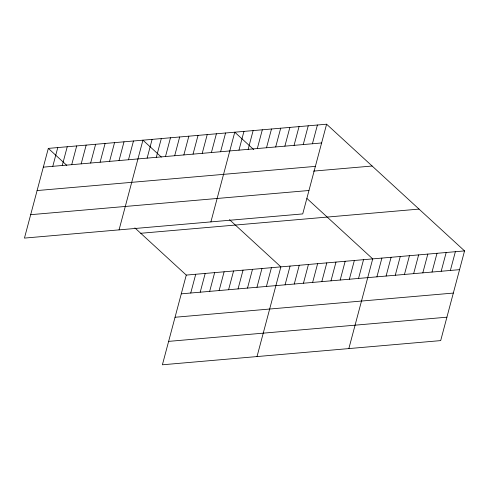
<?xml version="1.0" encoding="UTF-8"?>
<svg xmlns="http://www.w3.org/2000/svg" width="489" height="489" viewBox="0 0 489 489"><rect width="100%" height="100%" fill="white"/><g stroke="black" fill="none" stroke-linecap="round" stroke-linejoin="round"><path stroke-width="0.73" d="M48.319 148.393L24.45 238.094L302.734 213.913L326.603 124.212L48.319 148.393L66.742 165.319M52.788 166.321L57.781 147.568M62.25 165.502L67.244 146.749M71.712 164.677L76.7 145.924M81.174 163.858L86.162 145.105M90.636 163.033L95.624 144.279M100.098 162.214L105.086 143.46M109.56 161.388L114.548 142.635M119.023 160.569L124.01 141.816M128.485 159.744L133.473 140.991M119.065 229.873L142.935 140.172L161.358 157.091M147.128 158.124L152.116 139.371M156.309 157.33L161.303 138.576M165.496 156.529L170.484 137.776M174.677 155.734L179.665 136.981M183.858 154.934L188.852 136.18M193.045 154.133L198.033 135.38M202.226 153.338L207.22 134.585M211.413 152.537L216.401 133.784M134.878 227.892L186.266 275.087L162.397 364.788L440.681 340.607L464.55 250.906L326.603 124.212M220.594 151.743L225.582 132.99M190.741 293.021L195.728 274.268M210.9 221.89L234.769 132.189L253.736 149.61M200.203 292.196L205.191 273.443M238.962 150.147L243.95 131.394M209.665 291.377L214.653 272.624M248.143 149.347L253.131 130.594M219.121 290.552L224.115 271.798M257.324 148.546L262.318 129.799M228.583 289.732L233.577 270.979M266.511 147.751L271.499 128.998M275.692 146.951L280.686 128.197M238.045 288.907L243.039 270.154M284.879 146.156L289.867 127.403M247.507 288.088L252.501 269.335M294.06 145.355L299.048 126.602M256.969 287.263L261.957 268.51M303.241 144.561L308.235 125.807M266.432 286.444L271.419 267.691M312.428 143.76L317.416 125.007M257.018 356.567L280.882 266.866L229.5 219.671M285.075 284.824L290.069 266.071M294.262 284.023L299.25 265.27M303.443 283.229L308.431 264.476M312.63 282.428L317.618 263.675M321.811 281.633L326.799 262.88M330.992 280.833L335.986 262.08M340.179 280.032L345.167 261.279M349.36 279.237L354.348 260.484M358.541 278.437L363.535 259.683M348.846 348.59L372.716 258.889L306.939 198.473M376.909 276.841L381.903 258.088M386.096 276.047L391.084 257.293M395.277 275.246L400.265 256.493M404.458 274.445L409.452 255.698M413.645 273.651L418.633 254.897M422.826 272.85L427.814 254.097M432.013 272.055L437.001 253.302M441.194 271.254L446.182 252.501M450.375 270.46L455.369 251.707M43.325 167.146L321.609 142.965M37.097 190.557L315.381 166.376M313.492 171.113L372.123 166.022M30.679 214.683L308.962 190.496M140.746 233.277L419.024 209.096M186.266 275.087L464.55 250.906M181.278 293.84L459.562 269.659M175.05 317.257L453.334 293.07M168.632 341.377L446.909 317.196"/></g></svg>
